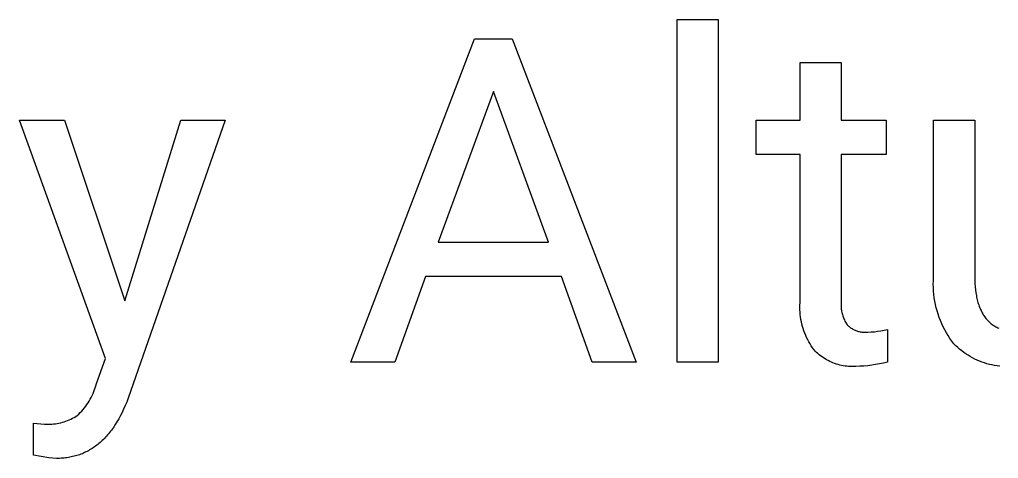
# Model space of a CAD drawing. Header units: millimetres. Extents: x -1283 to 2747, y -259 to 2557.
# Drawn here: x 1692.2 to 1770.4, y -89 to -53.9 of the extents above; entities that cross this region are included whole.
import ezdxf

# ---------------------------------------------------------------- set-up
doc = ezdxf.new("R2010")
doc.units = ezdxf.units.MM
doc.header["$MEASUREMENT"] = 0
doc.layers.add('Domyślny', color=7, linetype='Continuous', true_color=0x000000)

msp = doc.modelspace()

# ---------------------------------------------------------------- linework, layer by layer
at = {"layer": 'Domyślny'}
for p, q in [((1744.718, -81.318), (1744.718, -53.949)), ((1744.718, -53.949), (1748.01, -53.949)), ((1748.01, -53.949), (1748.01, -81.318)), ((1718.669, -81.318), (1728.561, -55.489)), ((1728.561, -55.489), (1731.552, -55.489)), ((1731.552, -55.489), (1741.459, -81.318)), ((1754.537, -61.989), (1754.537, -57.37)), ((1754.537, -57.37), (1757.83, -57.37)), ((1757.83, -57.37), (1757.83, -61.989)), ((1730.055, -59.693), (1725.661, -71.739)), ((1734.468, -71.739), (1730.055, -59.693)), ((1699.103, -81.026), (1692.234, -61.989)), ((1692.234, -61.989), (1695.829, -61.989)), ((1695.829, -61.989), (1700.631, -76.419)), ((1700.631, -76.419), (1705.116, -61.989)), ((1708.639, -61.989), (1700.899, -84.212)), ((1705.116, -61.989), (1708.639, -61.989)), ((1751.033, -64.726), (1751.033, -61.989)), ((1751.033, -61.989), (1754.537, -61.989)), ((1757.83, -61.989), (1761.422, -61.989)), ((1761.422, -61.989), (1761.422, -64.726)), ((1765.196, -74.556), (1765.196, -61.989)), ((1765.196, -61.989), (1768.488, -61.989)), ((1768.488, -61.989), (1768.488, -74.516)), ((1754.537, -64.726), (1751.033, -64.726)), ((1754.537, -76.574), (1754.537, -64.726)), ((1761.422, -64.726), (1757.83, -64.726)), ((1757.83, -64.726), (1757.83, -76.619)), ((1725.661, -71.739), (1734.468, -71.739)), ((1724.63, -74.476), (1722.192, -81.318)), ((1735.483, -74.476), (1724.63, -74.476)), ((1737.956, -81.318), (1735.483, -74.476)), ((1765.178, -75.096), (1765.182, -74.826)), ((1765.182, -74.826), (1765.196, -74.556)), ((1768.488, -74.516), (1768.492, -74.787)), ((1768.492, -74.787), (1768.502, -75.049)), ((1765.183, -75.367), (1765.178, -75.096)), ((1765.198, -75.637), (1765.183, -75.367)), ((1765.222, -75.906), (1765.198, -75.637)), ((1768.502, -75.049), (1768.52, -75.303)), ((1768.52, -75.303), (1768.544, -75.549)), ((1768.544, -75.549), (1768.575, -75.785)), ((1768.575, -75.785), (1768.594, -75.9)), ((1754.528, -76.764), (1754.537, -76.574)), ((1765.256, -76.175), (1765.222, -75.906)), ((1765.298, -76.442), (1765.256, -76.175)), ((1765.35, -76.707), (1765.298, -76.442)), ((1768.594, -75.9), (1768.614, -76.013)), ((1768.614, -76.013), (1768.635, -76.124)), ((1768.635, -76.124), (1768.659, -76.233)), ((1768.659, -76.233), (1768.684, -76.339)), ((1768.684, -76.339), (1768.711, -76.444)), ((1768.711, -76.444), (1768.739, -76.546)), ((1768.739, -76.546), (1768.77, -76.646)), ((1754.525, -76.955), (1754.528, -76.764)), ((1754.529, -77.146), (1754.525, -76.955)), ((1754.539, -77.337), (1754.529, -77.146)), ((1754.556, -77.527), (1754.539, -77.337)), ((1757.825, -76.71), (1757.823, -76.802)), ((1757.823, -76.802), (1757.824, -76.893)), ((1757.824, -76.893), (1757.828, -76.985)), ((1757.83, -76.619), (1757.825, -76.71)), ((1757.828, -76.985), (1757.835, -77.076)), ((1757.835, -77.076), (1757.846, -77.167)), ((1757.846, -77.167), (1757.859, -77.257)), ((1757.859, -77.257), (1757.876, -77.347)), ((1757.876, -77.347), (1757.896, -77.436)), ((1765.412, -76.971), (1765.35, -76.707)), ((1765.482, -77.232), (1765.412, -76.971)), ((1765.561, -77.49), (1765.482, -77.232)), ((1768.77, -76.646), (1768.802, -76.744)), ((1768.802, -76.744), (1768.836, -76.84)), ((1768.836, -76.84), (1768.871, -76.933)), ((1768.871, -76.933), (1768.909, -77.025)), ((1768.909, -77.025), (1768.948, -77.114)), ((1768.948, -77.114), (1768.989, -77.201)), ((1768.989, -77.201), (1769.031, -77.286)), ((1769.031, -77.286), (1769.076, -77.369)), ((1754.579, -77.716), (1754.556, -77.527)), ((1754.608, -77.905), (1754.579, -77.716)), ((1754.644, -78.092), (1754.608, -77.905)), ((1754.686, -78.279), (1754.644, -78.092)), ((1757.896, -77.436), (1757.919, -77.525)), ((1757.919, -77.525), (1757.945, -77.613)), ((1757.945, -77.613), (1757.974, -77.699)), ((1757.974, -77.699), (1758.006, -77.785)), ((1758.006, -77.785), (1758.041, -77.869)), ((1758.041, -77.869), (1758.079, -77.953)), ((1758.079, -77.953), (1758.119, -78.035)), ((1758.119, -78.035), (1758.163, -78.115)), ((1758.163, -78.115), (1758.209, -78.194)), ((1765.649, -77.746), (1765.561, -77.49)), ((1765.746, -77.998), (1765.649, -77.746)), ((1765.852, -78.247), (1765.746, -77.998)), ((1769.076, -77.369), (1769.122, -77.45)), ((1769.122, -77.45), (1769.169, -77.528)), ((1769.169, -77.528), (1769.219, -77.605)), ((1769.219, -77.605), (1769.27, -77.679)), ((1769.27, -77.679), (1769.323, -77.751)), ((1769.323, -77.751), (1769.378, -77.821)), ((1769.378, -77.821), (1769.434, -77.889)), ((1769.434, -77.889), (1769.492, -77.955)), ((1769.492, -77.955), (1769.552, -78.018)), ((1769.552, -78.018), (1769.614, -78.079)), ((1769.614, -78.079), (1769.677, -78.139)), ((1769.677, -78.139), (1769.743, -78.196)), ((1754.735, -78.463), (1754.686, -78.279)), ((1754.789, -78.646), (1754.735, -78.463)), ((1754.85, -78.827), (1754.789, -78.646)), ((1754.916, -79.006), (1754.85, -78.827)), ((1758.209, -78.194), (1758.258, -78.271)), ((1758.258, -78.271), (1758.31, -78.347)), ((1758.31, -78.347), (1758.359, -78.395)), ((1758.359, -78.395), (1758.411, -78.441)), ((1758.411, -78.441), (1758.464, -78.485)), ((1758.464, -78.485), (1758.518, -78.527)), ((1758.518, -78.527), (1758.574, -78.568)), ((1758.574, -78.568), (1758.631, -78.606)), ((1758.631, -78.606), (1758.69, -78.643)), ((1758.69, -78.643), (1758.749, -78.678)), ((1758.749, -78.678), (1758.81, -78.71)), ((1758.81, -78.71), (1758.872, -78.741)), ((1758.872, -78.741), (1758.935, -78.769)), ((1758.935, -78.769), (1758.999, -78.795)), ((1758.999, -78.795), (1759.063, -78.819)), ((1759.063, -78.819), (1759.129, -78.841)), ((1759.129, -78.841), (1759.195, -78.86)), ((1759.195, -78.86), (1759.262, -78.878)), ((1759.262, -78.878), (1759.329, -78.893)), ((1759.329, -78.893), (1759.397, -78.905)), ((1759.397, -78.905), (1759.465, -78.916)), ((1759.465, -78.916), (1759.533, -78.924)), ((1759.533, -78.924), (1759.602, -78.93)), ((1759.878, -78.929), (1759.947, -78.923)), ((1759.947, -78.923), (1760.21, -78.909)), ((1760.21, -78.909), (1760.472, -78.887)), ((1760.472, -78.887), (1760.734, -78.856)), ((1760.734, -78.856), (1760.994, -78.816)), ((1760.994, -78.816), (1761.253, -78.768)), ((1761.253, -78.768), (1761.51, -78.712)), ((1761.51, -78.712), (1761.51, -81.312)), ((1765.967, -78.492), (1765.852, -78.247)), ((1766.089, -78.733), (1765.967, -78.492)), ((1766.221, -78.97), (1766.089, -78.733)), ((1769.743, -78.196), (1769.809, -78.25)), ((1769.809, -78.25), (1769.878, -78.303)), ((1769.878, -78.303), (1769.948, -78.354)), ((1769.948, -78.354), (1770.021, -78.402)), ((1770.021, -78.402), (1770.094, -78.448)), ((1770.094, -78.448), (1770.17, -78.493)), ((1770.17, -78.493), (1770.247, -78.535)), ((1770.247, -78.535), (1770.326, -78.574)), ((1770.326, -78.574), (1770.407, -78.612)), ((1754.989, -79.182), (1754.916, -79.006)), ((1755.068, -79.356), (1754.989, -79.182)), ((1755.152, -79.528), (1755.068, -79.356)), ((1755.242, -79.696), (1755.152, -79.528)), ((1755.338, -79.861), (1755.242, -79.696)), ((1759.602, -78.93), (1759.671, -78.933)), ((1759.671, -78.933), (1759.74, -78.934)), ((1759.74, -78.934), (1759.809, -78.933)), ((1759.809, -78.933), (1759.878, -78.929)), ((1766.36, -79.202), (1766.221, -78.97)), ((1766.507, -79.429), (1766.36, -79.202)), ((1766.662, -79.65), (1766.507, -79.429)), ((1766.825, -79.866), (1766.662, -79.65)), ((1755.44, -80.023), (1755.338, -79.861)), ((1755.546, -80.181), (1755.44, -80.023)), ((1755.658, -80.335), (1755.546, -80.181)), ((1755.756, -80.439), (1755.658, -80.335)), ((1755.858, -80.539), (1755.756, -80.439)), ((1766.972, -80.012), (1766.825, -79.866)), ((1767.124, -80.153), (1766.972, -80.012)), ((1767.281, -80.288), (1767.124, -80.153)), ((1767.442, -80.418), (1767.281, -80.288)), ((1767.608, -80.542), (1767.442, -80.418)), ((1698.373, -83.039), (1699.103, -81.026)), ((1755.963, -80.635), (1755.858, -80.539)), ((1756.071, -80.728), (1755.963, -80.635)), ((1756.182, -80.816), (1756.071, -80.728)), ((1756.297, -80.901), (1756.182, -80.816)), ((1756.414, -80.982), (1756.297, -80.901)), ((1756.534, -81.059), (1756.414, -80.982)), ((1756.657, -81.132), (1756.534, -81.059)), ((1756.782, -81.2), (1756.657, -81.132)), ((1756.909, -81.264), (1756.782, -81.2)), ((1757.038, -81.323), (1756.909, -81.264)), ((1767.778, -80.661), (1767.608, -80.542)), ((1767.952, -80.773), (1767.778, -80.661)), ((1768.129, -80.88), (1767.952, -80.773)), ((1768.311, -80.98), (1768.129, -80.88)), ((1768.496, -81.073), (1768.311, -80.98)), ((1768.683, -81.161), (1768.496, -81.073)), ((1768.874, -81.241), (1768.683, -81.161)), ((1769.068, -81.315), (1768.874, -81.241)), ((1722.192, -81.318), (1718.669, -81.318)), ((1741.459, -81.318), (1737.956, -81.318)), ((1748.01, -81.318), (1744.718, -81.318)), ((1757.17, -81.378), (1757.038, -81.323)), ((1757.303, -81.429), (1757.17, -81.378)), ((1757.438, -81.475), (1757.303, -81.429)), ((1757.574, -81.516), (1757.438, -81.475)), ((1757.712, -81.552), (1757.574, -81.516)), ((1757.851, -81.583), (1757.712, -81.552)), ((1757.991, -81.61), (1757.851, -81.583)), ((1758.132, -81.632), (1757.991, -81.61)), ((1758.273, -81.649), (1758.132, -81.632)), ((1758.415, -81.661), (1758.273, -81.649)), ((1758.557, -81.668), (1758.415, -81.661)), ((1758.7, -81.67), (1758.557, -81.668)), ((1758.842, -81.667), (1758.7, -81.67)), ((1758.984, -81.66), (1758.842, -81.667)), ((1759.304, -81.653), (1758.984, -81.66)), ((1759.623, -81.635), (1759.304, -81.653)), ((1759.941, -81.607), (1759.623, -81.635)), ((1760.259, -81.569), (1759.941, -81.607)), ((1760.574, -81.52), (1760.259, -81.569)), ((1760.889, -81.461), (1760.574, -81.52)), ((1761.201, -81.392), (1760.889, -81.461)), ((1761.51, -81.312), (1761.201, -81.392)), ((1769.264, -81.383), (1769.068, -81.315)), ((1769.462, -81.443), (1769.264, -81.383)), ((1769.662, -81.497), (1769.462, -81.443)), ((1769.864, -81.543), (1769.662, -81.497)), ((1770.067, -81.583), (1769.864, -81.543)), ((1770.271, -81.615), (1770.067, -81.583)), ((1770.477, -81.64), (1770.271, -81.615)), ((1698.168, -83.677), (1698.227, -83.52)), ((1698.227, -83.52), (1698.281, -83.361)), ((1698.281, -83.361), (1698.33, -83.201)), ((1698.33, -83.201), (1698.373, -83.039)), ((1697.796, -84.427), (1697.88, -84.282)), ((1697.88, -84.282), (1697.959, -84.134)), ((1697.959, -84.134), (1698.034, -83.984)), ((1698.034, -83.984), (1698.103, -83.832)), ((1698.103, -83.832), (1698.168, -83.677)), ((1700.899, -84.212), (1700.784, -84.508)), ((1697.193, -85.231), (1697.304, -85.105)), ((1697.304, -85.105), (1697.412, -84.976)), ((1697.412, -84.976), (1697.514, -84.844)), ((1697.514, -84.844), (1697.613, -84.708)), ((1697.613, -84.708), (1697.707, -84.569)), ((1697.707, -84.569), (1697.796, -84.427)), ((1700.543, -85.071), (1700.417, -85.338)), ((1700.666, -84.794), (1700.543, -85.071)), ((1700.784, -84.508), (1700.666, -84.794)), ((1696.067, -85.982), (1696.2, -85.927)), ((1696.2, -85.927), (1696.332, -85.867)), ((1696.332, -85.867), (1696.461, -85.802)), ((1696.461, -85.802), (1696.588, -85.733)), ((1696.588, -85.733), (1696.713, -85.66)), ((1696.713, -85.66), (1696.835, -85.583)), ((1696.835, -85.583), (1696.958, -85.47)), ((1696.958, -85.47), (1697.078, -85.352)), ((1697.078, -85.352), (1697.193, -85.231)), ((1700.151, -85.844), (1700.011, -86.084)), ((1700.286, -85.596), (1700.151, -85.844)), ((1700.417, -85.338), (1700.286, -85.596)), ((1693.338, -88.745), (1693.338, -86.209)), ((1693.338, -86.209), (1694.228, -86.278)), ((1694.228, -86.278), (1694.372, -86.284)), ((1694.372, -86.284), (1694.516, -86.286)), ((1694.516, -86.286), (1694.661, -86.282)), ((1694.661, -86.282), (1694.805, -86.274)), ((1694.805, -86.274), (1694.949, -86.26)), ((1694.949, -86.26), (1695.092, -86.242)), ((1695.092, -86.242), (1695.235, -86.219)), ((1695.235, -86.219), (1695.377, -86.191)), ((1695.377, -86.191), (1695.517, -86.159)), ((1695.517, -86.159), (1695.657, -86.122)), ((1695.657, -86.122), (1695.795, -86.08)), ((1695.795, -86.08), (1695.932, -86.033)), ((1695.932, -86.033), (1696.067, -85.982)), ((1699.721, -86.534), (1699.569, -86.745)), ((1699.868, -86.313), (1699.721, -86.534)), ((1700.011, -86.084), (1699.868, -86.313)), ((1698.921, -87.495), (1698.836, -87.579)), ((1699.006, -87.41), (1698.921, -87.495)), ((1699.09, -87.322), (1699.006, -87.41)), ((1699.172, -87.232), (1699.09, -87.322)), ((1699.254, -87.139), (1699.172, -87.232)), ((1699.334, -87.044), (1699.254, -87.139)), ((1699.413, -86.947), (1699.334, -87.044)), ((1699.492, -86.847), (1699.413, -86.947)), ((1699.569, -86.745), (1699.492, -86.847)), ((1697.923, -88.282), (1697.826, -88.34)), ((1698.019, -88.222), (1697.923, -88.282)), ((1698.114, -88.16), (1698.019, -88.222)), ((1698.207, -88.096), (1698.114, -88.16)), ((1698.3, -88.029), (1698.207, -88.096)), ((1698.392, -87.96), (1698.3, -88.029)), ((1698.483, -87.888), (1698.392, -87.96)), ((1698.573, -87.814), (1698.483, -87.888)), ((1698.661, -87.738), (1698.573, -87.814)), ((1698.749, -87.66), (1698.661, -87.738)), ((1698.836, -87.579), (1698.749, -87.66)), ((1694.564, -88.964), (1693.338, -88.745)), ((1695.187, -89.015), (1694.564, -88.964)), ((1695.309, -89.014), (1695.187, -89.015)), ((1695.43, -89.01), (1695.309, -89.014)), ((1695.549, -89.004), (1695.43, -89.01)), ((1695.668, -88.996), (1695.549, -89.004)), ((1695.786, -88.986), (1695.668, -88.996)), ((1695.903, -88.973), (1695.786, -88.986)), ((1696.018, -88.958), (1695.903, -88.973)), ((1696.133, -88.94), (1696.018, -88.958)), ((1696.246, -88.92), (1696.133, -88.94)), ((1696.359, -88.898), (1696.246, -88.92)), ((1696.47, -88.873), (1696.359, -88.898)), ((1696.581, -88.846), (1696.47, -88.873)), ((1696.69, -88.817), (1696.581, -88.846)), ((1696.799, -88.785), (1696.69, -88.817)), ((1696.906, -88.751), (1696.799, -88.785)), ((1697.012, -88.715), (1696.906, -88.751)), ((1697.118, -88.676), (1697.012, -88.715)), ((1697.222, -88.635), (1697.118, -88.676)), ((1697.325, -88.592), (1697.222, -88.635)), ((1697.427, -88.546), (1697.325, -88.592)), ((1697.528, -88.498), (1697.427, -88.546)), ((1697.629, -88.448), (1697.528, -88.498)), ((1697.728, -88.395), (1697.629, -88.448)), ((1697.826, -88.34), (1697.728, -88.395))]:
    msp.add_line(p, q, dxfattribs=at)

doc.saveas('drawing.dxf')
